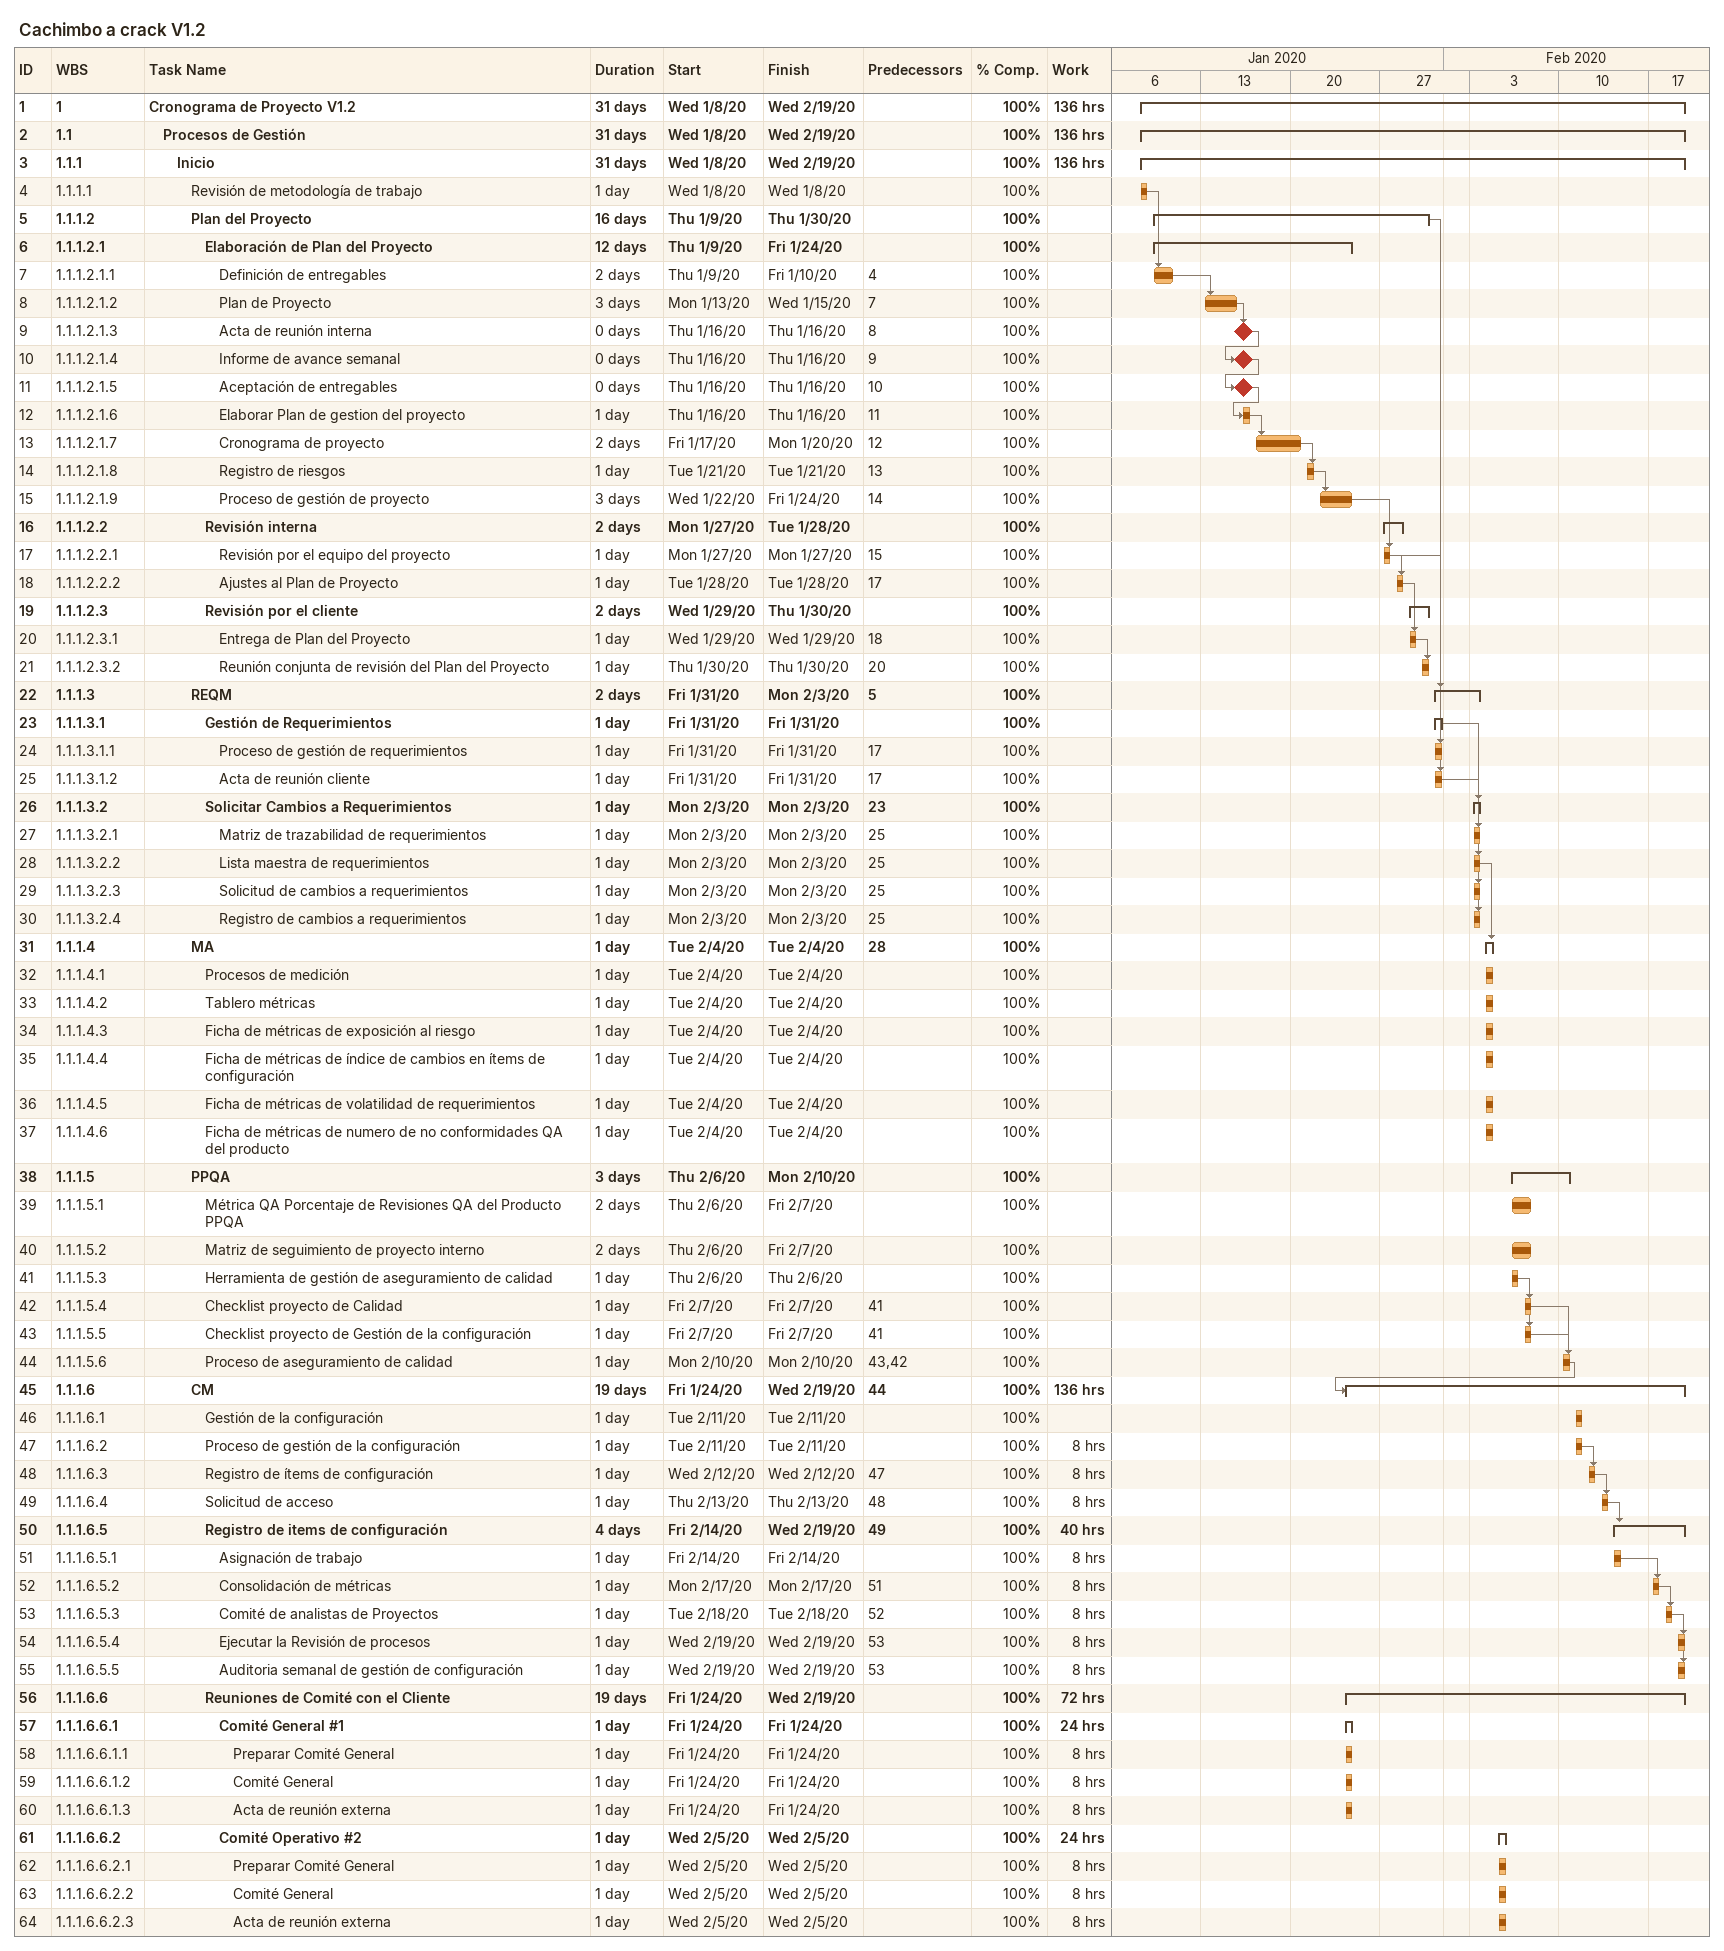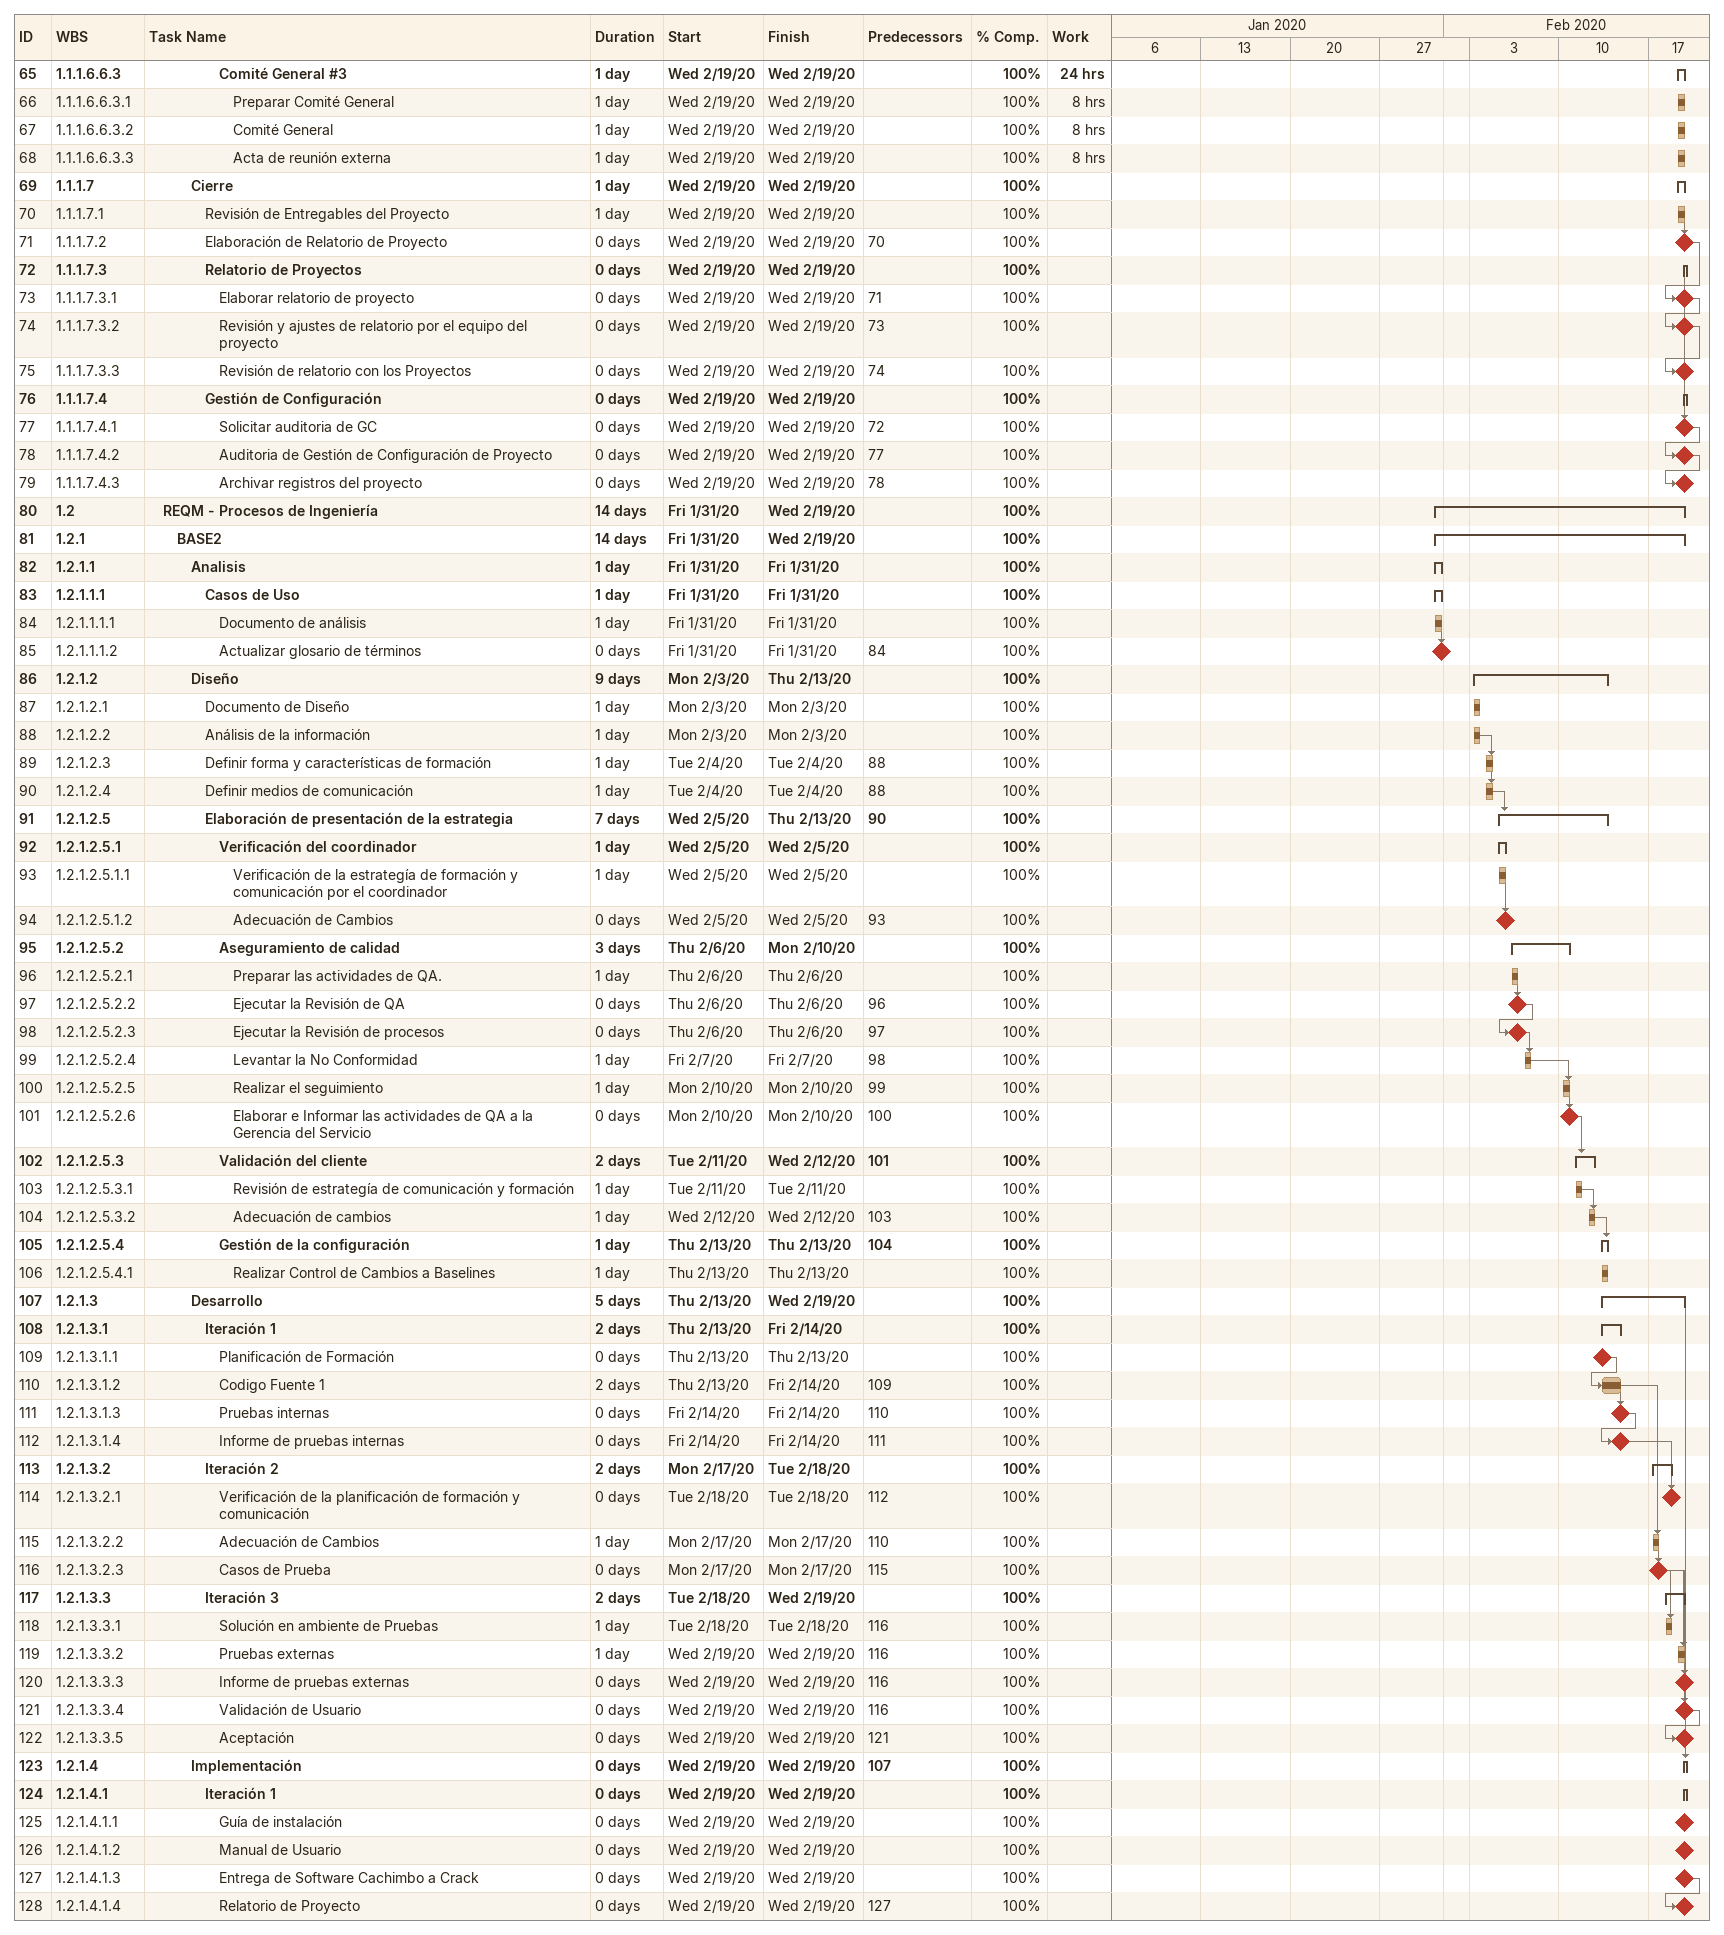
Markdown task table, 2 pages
Cachimbo a crack V1.2

| ID | WBS | Task | Duration | Start | Finish | Predecessors | % complete | Work (h) |
|---|---|---|---|---|---|---|---|---|
| 1 | 1 | **Cronograma de Proyecto V1.2** | 31d | 2020-01-08 | 2020-02-19 |  | 100 | 136 |
| 2 | 1.1 | **Procesos de Gestión** | 31d | 2020-01-08 | 2020-02-19 |  | 100 | 136 |
| 3 | 1.1.1 | **Inicio** | 31d | 2020-01-08 | 2020-02-19 |  | 100 | 136 |
| 4 | 1.1.1.1 | Revisión de metodología de trabajo | 1d | 2020-01-08 | 2020-01-08 |  | 100 |  |
| 5 | 1.1.1.2 | **Plan del Proyecto** | 16d | 2020-01-09 | 2020-01-30 |  | 100 |  |
| 6 | 1.1.1.2.1 | **Elaboración de Plan del Proyecto** | 12d | 2020-01-09 | 2020-01-24 |  | 100 |  |
| 7 | 1.1.1.2.1.1 | Definición de entregables | 2d | 2020-01-09 | 2020-01-10 | 4 | 100 |  |
| 8 | 1.1.1.2.1.2 | Plan de Proyecto | 3d | 2020-01-13 | 2020-01-15 | 7 | 100 |  |
| 9 | 1.1.1.2.1.3 | Acta de reunión interna | 0d | 2020-01-16 | 2020-01-16 | 8 | 100 |  |
| 10 | 1.1.1.2.1.4 | Informe de avance semanal | 0d | 2020-01-16 | 2020-01-16 | 9 | 100 |  |
| 11 | 1.1.1.2.1.5 | Aceptación de entregables | 0d | 2020-01-16 | 2020-01-16 | 10 | 100 |  |
| 12 | 1.1.1.2.1.6 | Elaborar Plan de gestion del proyecto | 1d | 2020-01-16 | 2020-01-16 | 11 | 100 |  |
| 13 | 1.1.1.2.1.7 | Cronograma de proyecto | 2d | 2020-01-17 | 2020-01-20 | 12 | 100 |  |
| 14 | 1.1.1.2.1.8 | Registro de riesgos | 1d | 2020-01-21 | 2020-01-21 | 13 | 100 |  |
| 15 | 1.1.1.2.1.9 | Proceso de gestión de proyecto | 3d | 2020-01-22 | 2020-01-24 | 14 | 100 |  |
| 16 | 1.1.1.2.2 | **Revisión interna** | 2d | 2020-01-27 | 2020-01-28 |  | 100 |  |
| 17 | 1.1.1.2.2.1 | Revisión por el equipo del proyecto | 1d | 2020-01-27 | 2020-01-27 | 15 | 100 |  |
| 18 | 1.1.1.2.2.2 | Ajustes al Plan de Proyecto | 1d | 2020-01-28 | 2020-01-28 | 17 | 100 |  |
| 19 | 1.1.1.2.3 | **Revisión por el cliente** | 2d | 2020-01-29 | 2020-01-30 |  | 100 |  |
| 20 | 1.1.1.2.3.1 | Entrega de Plan del Proyecto | 1d | 2020-01-29 | 2020-01-29 | 18 | 100 |  |
| 21 | 1.1.1.2.3.2 | Reunión conjunta de revisión del Plan del Proyecto | 1d | 2020-01-30 | 2020-01-30 | 20 | 100 |  |
| 22 | 1.1.1.3 | **REQM** | 2d | 2020-01-31 | 2020-02-03 | 5 | 100 |  |
| 23 | 1.1.1.3.1 | **Gestión de Requerimientos** | 1d | 2020-01-31 | 2020-01-31 |  | 100 |  |
| 24 | 1.1.1.3.1.1 | Proceso de gestión de requerimientos | 1d | 2020-01-31 | 2020-01-31 | 17 | 100 |  |
| 25 | 1.1.1.3.1.2 | Acta de reunión cliente | 1d | 2020-01-31 | 2020-01-31 | 17 | 100 |  |
| 26 | 1.1.1.3.2 | **Solicitar Cambios a Requerimientos** | 1d | 2020-02-03 | 2020-02-03 | 23 | 100 |  |
| 27 | 1.1.1.3.2.1 | Matriz de trazabilidad de requerimientos | 1d | 2020-02-03 | 2020-02-03 | 25 | 100 |  |
| 28 | 1.1.1.3.2.2 | Lista maestra de requerimientos | 1d | 2020-02-03 | 2020-02-03 | 25 | 100 |  |
| 29 | 1.1.1.3.2.3 | Solicitud de cambios a requerimientos | 1d | 2020-02-03 | 2020-02-03 | 25 | 100 |  |
| 30 | 1.1.1.3.2.4 | Registro de cambios a requerimientos | 1d | 2020-02-03 | 2020-02-03 | 25 | 100 |  |
| 31 | 1.1.1.4 | **MA** | 1d | 2020-02-04 | 2020-02-04 | 28 | 100 |  |
| 32 | 1.1.1.4.1 | Procesos de medición | 1d | 2020-02-04 | 2020-02-04 |  | 100 |  |
| 33 | 1.1.1.4.2 | Tablero métricas | 1d | 2020-02-04 | 2020-02-04 |  | 100 |  |
| 34 | 1.1.1.4.3 | Ficha de métricas de exposición al riesgo | 1d | 2020-02-04 | 2020-02-04 |  | 100 |  |
| 35 | 1.1.1.4.4 | Ficha de métricas de índice de cambios en ítems de configuración | 1d | 2020-02-04 | 2020-02-04 |  | 100 |  |
| 36 | 1.1.1.4.5 | Ficha de métricas de volatilidad de requerimientos | 1d | 2020-02-04 | 2020-02-04 |  | 100 |  |
| 37 | 1.1.1.4.6 | Ficha de métricas de numero de no conformidades QA del producto | 1d | 2020-02-04 | 2020-02-04 |  | 100 |  |
| 38 | 1.1.1.5 | **PPQA** | 3d | 2020-02-06 | 2020-02-10 |  | 100 |  |
| 39 | 1.1.1.5.1 | Métrica QA Porcentaje de Revisiones QA del Producto PPQA | 2d | 2020-02-06 | 2020-02-07 |  | 100 |  |
| 40 | 1.1.1.5.2 | Matriz de seguimiento de proyecto interno | 2d | 2020-02-06 | 2020-02-07 |  | 100 |  |
| 41 | 1.1.1.5.3 | Herramienta de gestión de aseguramiento de calidad | 1d | 2020-02-06 | 2020-02-06 |  | 100 |  |
| 42 | 1.1.1.5.4 | Checklist proyecto de Calidad | 1d | 2020-02-07 | 2020-02-07 | 41 | 100 |  |
| 43 | 1.1.1.5.5 | Checklist proyecto de Gestión de la configuración | 1d | 2020-02-07 | 2020-02-07 | 41 | 100 |  |
| 44 | 1.1.1.5.6 | Proceso de aseguramiento de calidad | 1d | 2020-02-10 | 2020-02-10 | 43, 42 | 100 |  |
| 45 | 1.1.1.6 | **CM** | 19d | 2020-01-24 | 2020-02-19 | 44 | 100 | 136 |
| 46 | 1.1.1.6.1 | Gestión de la configuración | 1d | 2020-02-11 | 2020-02-11 |  | 100 |  |
| 47 | 1.1.1.6.2 | Proceso de gestión de la configuración | 1d | 2020-02-11 | 2020-02-11 |  | 100 | 8 |
| 48 | 1.1.1.6.3 | Registro de ítems de configuración | 1d | 2020-02-12 | 2020-02-12 | 47 | 100 | 8 |
| 49 | 1.1.1.6.4 | Solicitud de acceso | 1d | 2020-02-13 | 2020-02-13 | 48 | 100 | 8 |
| 50 | 1.1.1.6.5 | **Registro de items de configuración** | 4d | 2020-02-14 | 2020-02-19 | 49 | 100 | 40 |
| 51 | 1.1.1.6.5.1 | Asignación de trabajo | 1d | 2020-02-14 | 2020-02-14 |  | 100 | 8 |
| 52 | 1.1.1.6.5.2 | Consolidación de métricas | 1d | 2020-02-17 | 2020-02-17 | 51 | 100 | 8 |
| 53 | 1.1.1.6.5.3 | Comité de analistas de Proyectos | 1d | 2020-02-18 | 2020-02-18 | 52 | 100 | 8 |
| 54 | 1.1.1.6.5.4 | Ejecutar la Revisión de procesos | 1d | 2020-02-19 | 2020-02-19 | 53 | 100 | 8 |
| 55 | 1.1.1.6.5.5 | Auditoria semanal de gestión de configuración | 1d | 2020-02-19 | 2020-02-19 | 53 | 100 | 8 |
| 56 | 1.1.1.6.6 | **Reuniones de Comité con el Cliente** | 19d | 2020-01-24 | 2020-02-19 |  | 100 | 72 |
| 57 | 1.1.1.6.6.1 | **Comité General #1** | 1d | 2020-01-24 | 2020-01-24 |  | 100 | 24 |
| 58 | 1.1.1.6.6.1.1 | Preparar Comité General | 1d | 2020-01-24 | 2020-01-24 |  | 100 | 8 |
| 59 | 1.1.1.6.6.1.2 | Comité General | 1d | 2020-01-24 | 2020-01-24 |  | 100 | 8 |
| 60 | 1.1.1.6.6.1.3 | Acta de reunión externa | 1d | 2020-01-24 | 2020-01-24 |  | 100 | 8 |
| 61 | 1.1.1.6.6.2 | **Comité Operativo #2** | 1d | 2020-02-05 | 2020-02-05 |  | 100 | 24 |
| 62 | 1.1.1.6.6.2.1 | Preparar Comité General | 1d | 2020-02-05 | 2020-02-05 |  | 100 | 8 |
| 63 | 1.1.1.6.6.2.2 | Comité General | 1d | 2020-02-05 | 2020-02-05 |  | 100 | 8 |
| 64 | 1.1.1.6.6.2.3 | Acta de reunión externa | 1d | 2020-02-05 | 2020-02-05 |  | 100 | 8 |
| 65 | 1.1.1.6.6.3 | **Comité General #3** | 1d | 2020-02-19 | 2020-02-19 |  | 100 | 24 |
| 66 | 1.1.1.6.6.3.1 | Preparar Comité General | 1d | 2020-02-19 | 2020-02-19 |  | 100 | 8 |
| 67 | 1.1.1.6.6.3.2 | Comité General | 1d | 2020-02-19 | 2020-02-19 |  | 100 | 8 |
| 68 | 1.1.1.6.6.3.3 | Acta de reunión externa | 1d | 2020-02-19 | 2020-02-19 |  | 100 | 8 |
| 69 | 1.1.1.7 | **Cierre** | 1d | 2020-02-19 | 2020-02-19 |  | 100 |  |
| 70 | 1.1.1.7.1 | Revisión de Entregables del Proyecto | 1d | 2020-02-19 | 2020-02-19 |  | 100 |  |
| 71 | 1.1.1.7.2 | Elaboración de Relatorio de Proyecto | 0d | 2020-02-19 | 2020-02-19 | 70 | 100 |  |
| 72 | 1.1.1.7.3 | **Relatorio de Proyectos** | 0d | 2020-02-19 | 2020-02-19 |  | 100 |  |
| 73 | 1.1.1.7.3.1 | Elaborar relatorio de proyecto | 0d | 2020-02-19 | 2020-02-19 | 71 | 100 |  |
| 74 | 1.1.1.7.3.2 | Revisión y ajustes de relatorio por el equipo del proyecto | 0d | 2020-02-19 | 2020-02-19 | 73 | 100 |  |
| 75 | 1.1.1.7.3.3 | Revisión de relatorio con los Proyectos | 0d | 2020-02-19 | 2020-02-19 | 74 | 100 |  |
| 76 | 1.1.1.7.4 | **Gestión de Configuración** | 0d | 2020-02-19 | 2020-02-19 |  | 100 |  |
| 77 | 1.1.1.7.4.1 | Solicitar auditoria de GC | 0d | 2020-02-19 | 2020-02-19 | 72 | 100 |  |
| 78 | 1.1.1.7.4.2 | Auditoria de Gestión de Configuración de Proyecto | 0d | 2020-02-19 | 2020-02-19 | 77 | 100 |  |
| 79 | 1.1.1.7.4.3 | Archivar registros del proyecto | 0d | 2020-02-19 | 2020-02-19 | 78 | 100 |  |
| 80 | 1.2 | **REQM - Procesos de Ingeniería** | 14d | 2020-01-31 | 2020-02-19 |  | 100 |  |
| 81 | 1.2.1 | **BASE2** | 14d | 2020-01-31 | 2020-02-19 |  | 100 |  |
| 82 | 1.2.1.1 | **Analisis** | 1d | 2020-01-31 | 2020-01-31 |  | 100 |  |
| 83 | 1.2.1.1.1 | **Casos de Uso** | 1d | 2020-01-31 | 2020-01-31 |  | 100 |  |
| 84 | 1.2.1.1.1.1 | Documento de análisis | 1d | 2020-01-31 | 2020-01-31 |  | 100 |  |
| 85 | 1.2.1.1.1.2 | Actualizar glosario de términos | 0d | 2020-01-31 | 2020-01-31 | 84 | 100 |  |
| 86 | 1.2.1.2 | **Diseño** | 9d | 2020-02-03 | 2020-02-13 |  | 100 |  |
| 87 | 1.2.1.2.1 | Documento de Diseño | 1d | 2020-02-03 | 2020-02-03 |  | 100 |  |
| 88 | 1.2.1.2.2 | Análisis de la información | 1d | 2020-02-03 | 2020-02-03 |  | 100 |  |
| 89 | 1.2.1.2.3 | Definir forma y características de formación | 1d | 2020-02-04 | 2020-02-04 | 88 | 100 |  |
| 90 | 1.2.1.2.4 | Definir medios de comunicación | 1d | 2020-02-04 | 2020-02-04 | 88 | 100 |  |
| 91 | 1.2.1.2.5 | **Elaboración de presentación de la estrategia** | 7d | 2020-02-05 | 2020-02-13 | 90 | 100 |  |
| 92 | 1.2.1.2.5.1 | **Verificación del coordinador** | 1d | 2020-02-05 | 2020-02-05 |  | 100 |  |
| 93 | 1.2.1.2.5.1.1 | Verificación de la estrategía de formación y comunicación por el coordinador | 1d | 2020-02-05 | 2020-02-05 |  | 100 |  |
| 94 | 1.2.1.2.5.1.2 | Adecuación de Cambios | 0d | 2020-02-05 | 2020-02-05 | 93 | 100 |  |
| 95 | 1.2.1.2.5.2 | **Aseguramiento de calidad** | 3d | 2020-02-06 | 2020-02-10 |  | 100 |  |
| 96 | 1.2.1.2.5.2.1 | Preparar las actividades de QA. | 1d | 2020-02-06 | 2020-02-06 |  | 100 |  |
| 97 | 1.2.1.2.5.2.2 | Ejecutar la Revisión de QA | 0d | 2020-02-06 | 2020-02-06 | 96 | 100 |  |
| 98 | 1.2.1.2.5.2.3 | Ejecutar la Revisión de procesos | 0d | 2020-02-06 | 2020-02-06 | 97 | 100 |  |
| 99 | 1.2.1.2.5.2.4 | Levantar la No Conformidad | 1d | 2020-02-07 | 2020-02-07 | 98 | 100 |  |
| 100 | 1.2.1.2.5.2.5 | Realizar el seguimiento | 1d | 2020-02-10 | 2020-02-10 | 99 | 100 |  |
| 101 | 1.2.1.2.5.2.6 | Elaborar e Informar las actividades de QA a la Gerencia del Servicio | 0d | 2020-02-10 | 2020-02-10 | 100 | 100 |  |
| 102 | 1.2.1.2.5.3 | **Validación del cliente** | 2d | 2020-02-11 | 2020-02-12 | 101 | 100 |  |
| 103 | 1.2.1.2.5.3.1 | Revisión de estrategía de comunicación y formación | 1d | 2020-02-11 | 2020-02-11 |  | 100 |  |
| 104 | 1.2.1.2.5.3.2 | Adecuación de cambios | 1d | 2020-02-12 | 2020-02-12 | 103 | 100 |  |
| 105 | 1.2.1.2.5.4 | **Gestión de la configuración** | 1d | 2020-02-13 | 2020-02-13 | 104 | 100 |  |
| 106 | 1.2.1.2.5.4.1 | Realizar Control de Cambios a Baselines | 1d | 2020-02-13 | 2020-02-13 |  | 100 |  |
| 107 | 1.2.1.3 | **Desarrollo** | 5d | 2020-02-13 | 2020-02-19 |  | 100 |  |
| 108 | 1.2.1.3.1 | **Iteración 1** | 2d | 2020-02-13 | 2020-02-14 |  | 100 |  |
| 109 | 1.2.1.3.1.1 | Planificación de Formación | 0d | 2020-02-13 | 2020-02-13 |  | 100 |  |
| 110 | 1.2.1.3.1.2 | Codigo Fuente 1 | 2d | 2020-02-13 | 2020-02-14 | 109 | 100 |  |
| 111 | 1.2.1.3.1.3 | Pruebas internas | 0d | 2020-02-14 | 2020-02-14 | 110 | 100 |  |
| 112 | 1.2.1.3.1.4 | Informe de pruebas internas | 0d | 2020-02-14 | 2020-02-14 | 111 | 100 |  |
| 113 | 1.2.1.3.2 | **Iteración 2** | 2d | 2020-02-17 | 2020-02-18 |  | 100 |  |
| 114 | 1.2.1.3.2.1 | Verificación de la planificación de formación y comunicación | 0d | 2020-02-18 | 2020-02-18 | 112 | 100 |  |
| 115 | 1.2.1.3.2.2 | Adecuación de Cambios | 1d | 2020-02-17 | 2020-02-17 | 110 | 100 |  |
| 116 | 1.2.1.3.2.3 | Casos de Prueba | 0d | 2020-02-17 | 2020-02-17 | 115 | 100 |  |
| 117 | 1.2.1.3.3 | **Iteración 3** | 2d | 2020-02-18 | 2020-02-19 |  | 100 |  |
| 118 | 1.2.1.3.3.1 | Solución en ambiente de Pruebas | 1d | 2020-02-18 | 2020-02-18 | 116 | 100 |  |
| 119 | 1.2.1.3.3.2 | Pruebas externas | 1d | 2020-02-19 | 2020-02-19 | 116 | 100 |  |
| 120 | 1.2.1.3.3.3 | Informe de pruebas externas | 0d | 2020-02-19 | 2020-02-19 | 116 | 100 |  |
| 121 | 1.2.1.3.3.4 | Validación de Usuario | 0d | 2020-02-19 | 2020-02-19 | 116 | 100 |  |
| 122 | 1.2.1.3.3.5 | Aceptación | 0d | 2020-02-19 | 2020-02-19 | 121 | 100 |  |
| 123 | 1.2.1.4 | **Implementación** | 0d | 2020-02-19 | 2020-02-19 | 107 | 100 |  |
| 124 | 1.2.1.4.1 | **Iteración 1** | 0d | 2020-02-19 | 2020-02-19 |  | 100 |  |
| 125 | 1.2.1.4.1.1 | Guía de instalación | 0d | 2020-02-19 | 2020-02-19 |  | 100 |  |
| 126 | 1.2.1.4.1.2 | Manual de Usuario | 0d | 2020-02-19 | 2020-02-19 |  | 100 |  |
| 127 | 1.2.1.4.1.3 | Entrega de Software Cachimbo a Crack | 0d | 2020-02-19 | 2020-02-19 |  | 100 |  |
| 128 | 1.2.1.4.1.4 | Relatorio de Proyecto | 0d | 2020-02-19 | 2020-02-19 | 127 | 100 |  |
